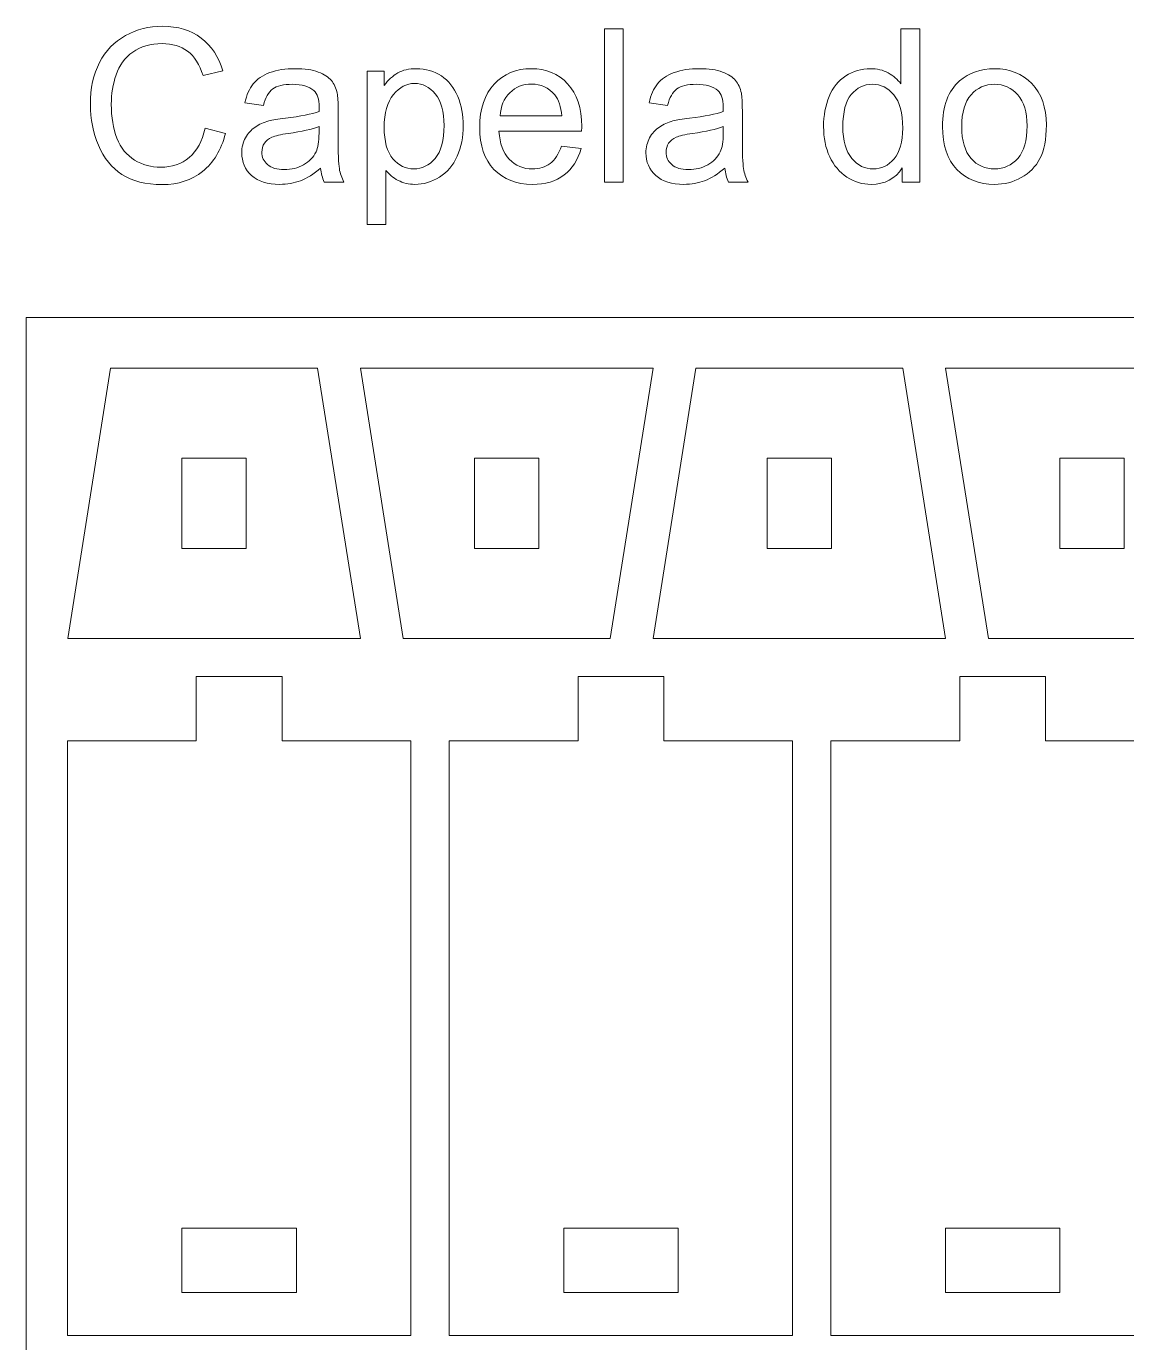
# Model space of a CAD drawing. Header units: millimetres. Extents: x -824 to 903, y -527 to 785.
# Drawn here: x -786.2 to -734.9, y 720.7 to 782 of the extents above; entities that cross this region are included whole.
import ezdxf

# ---------------------------------------------------------------- set-up
doc = ezdxf.new("R2010")
doc.units = ezdxf.units.MM
doc.header["$MEASUREMENT"] = 0
doc.layers.add('Camada 1', color=7, linetype='Continuous')

msp = doc.modelspace()

# ---------------------------------------------------------------- linework, layer by layer
at = {"layer": 'Camada 1', "color": 1, "lineweight": 9}
for points, knots in [([(-777.83, 777.2934), (-777.83, 777.2934), (-776.8837, 777.0544), (-776.8837, 777.0544), (-776.8837, 777.0544), (-777.0813, 776.2791), (-777.4366, 775.6897), (-777.9495, 775.283), (-777.9495, 775.283), (-778.4625, 774.8763), (-779.0901, 774.6721), (-779.8321, 774.6721), (-779.8321, 774.6721), (-780.5991, 774.6721), (-781.2233, 774.8281), (-781.7048, 775.1419), (-781.7048, 775.1419), (-782.1862, 775.454), (-782.5514, 775.9072), (-782.8021, 776.4999), (-782.8021, 776.4999), (-783.0528, 777.0942), (-783.179, 777.73), (-783.179, 778.4107), (-783.179, 778.4107), (-783.179, 779.1528), (-783.0378, 779.8002), (-782.754, 780.353), (-782.754, 780.353), (-782.4701, 780.9059), (-782.0667, 781.3259), (-781.5437, 781.6131), (-781.5437, 781.6131), (-781.0208, 781.9003), (-780.4447, 782.0431), (-779.8172, 782.0431), (-779.8172, 782.0431), (-779.1033, 782.0431), (-778.504, 781.8621), (-778.0193, 781.4985), (-778.0193, 781.4985), (-777.5328, 781.135), (-777.1942, 780.6253), (-777.0033, 779.9679), (-777.0033, 779.9679), (-777.0033, 779.9679), (-777.9296, 779.7488), (-777.9296, 779.7488), (-777.9296, 779.7488), (-778.094, 780.2667), (-778.3347, 780.6452), (-778.6485, 780.881), (-778.6485, 780.881), (-778.9622, 781.1184), (-779.3573, 781.2362), (-779.8338, 781.2362), (-779.8338, 781.2362), (-780.38, 781.2362), (-780.8382, 781.1051), (-781.2051, 780.8428), (-781.2051, 780.8428), (-781.572, 780.5805), (-781.8309, 780.2269), (-781.9787, 779.7853), (-781.9787, 779.7853), (-782.1281, 779.342), (-782.2028, 778.8855), (-782.2028, 778.4157), (-782.2028, 778.4157), (-782.2028, 777.8097), (-782.1148, 777.2801), (-781.9388, 776.8286), (-781.9388, 776.8286), (-781.7629, 776.3754), (-781.4889, 776.0384), (-781.1171, 775.8142), (-781.1171, 775.8142), (-780.7452, 775.5901), (-780.3435, 775.4789), (-779.9102, 775.4789), (-779.9102, 775.4789), (-779.3822, 775.4789), (-778.9373, 775.6316), (-778.5721, 775.9354), (-778.5721, 775.9354), (-778.2069, 776.2409), (-777.9595, 776.6925), (-777.83, 777.2934)], [0, 0, 0, 0, 0.0434783, 0.0434783, 0.0434783, 0.0434783, 0.0869565, 0.0869565, 0.0869565, 0.0869565, 0.1304348, 0.1304348, 0.1304348, 0.1304348, 0.173913, 0.173913, 0.173913, 0.173913, 0.2173913, 0.2173913, 0.2173913, 0.2173913, 0.2608696, 0.2608696, 0.2608696, 0.2608696, 0.3043478, 0.3043478, 0.3043478, 0.3043478, 0.3478261, 0.3478261, 0.3478261, 0.3478261, 0.3913043, 0.3913043, 0.3913043, 0.3913043, 0.4347826, 0.4347826, 0.4347826, 0.4347826, 0.4782609, 0.4782609, 0.4782609, 0.4782609, 0.5217391, 0.5217391, 0.5217391, 0.5217391, 0.5652174, 0.5652174, 0.5652174, 0.5652174, 0.6086957, 0.6086957, 0.6086957, 0.6086957, 0.6521739, 0.6521739, 0.6521739, 0.6521739, 0.6956522, 0.6956522, 0.6956522, 0.6956522, 0.7391304, 0.7391304, 0.7391304, 0.7391304, 0.7826087, 0.7826087, 0.7826087, 0.7826087, 0.826087, 0.826087, 0.826087, 0.826087, 0.8695652, 0.8695652, 0.8695652, 0.8695652, 0.9130435, 0.9130435, 0.9130435, 0.9130435, 1, 1, 1, 1]), ([(-759.2264, 774.7916), (-759.2264, 774.7916), (-759.2264, 781.9235), (-759.2264, 781.9235), (-759.2264, 781.9235), (-759.2264, 781.9235), (-758.3499, 781.9235), (-758.3499, 781.9235), (-758.3499, 781.9235), (-758.3499, 781.9235), (-758.3499, 774.7916), (-758.3499, 774.7916), (-758.3499, 774.7916), (-758.3499, 774.7916), (-759.2264, 774.7916), (-759.2264, 774.7916)], [0, 0, 0, 0, 0.2, 0.2, 0.2, 0.2, 0.4, 0.4, 0.4, 0.4, 0.6, 0.6, 0.6, 0.6, 1, 1, 1, 1]), ([(-745.3493, 774.7916), (-745.3493, 774.7916), (-745.3493, 775.4474), (-745.3493, 775.4474), (-745.3493, 775.4474), (-745.6764, 774.9377), (-746.1578, 774.682), (-746.7936, 774.682), (-746.7936, 774.682), (-747.2053, 774.682), (-747.5839, 774.7949), (-747.9275, 775.0224), (-747.9275, 775.0224), (-748.2728, 775.2481), (-748.5401, 775.5652), (-748.731, 775.9703), (-748.731, 775.9703), (-748.9203, 776.377), (-749.0149, 776.8435), (-749.0149, 777.3714), (-749.0149, 777.3714), (-749.0149, 777.8861), (-748.9286, 778.3526), (-748.7576, 778.7726), (-748.7576, 778.7726), (-748.5849, 779.191), (-748.3276, 779.513), (-747.984, 779.7355), (-747.984, 779.7355), (-747.642, 779.9596), (-747.2568, 780.0708), (-746.8335, 780.0708), (-746.8335, 780.0708), (-746.5214, 780.0708), (-746.2441, 780.0044), (-746.0018, 779.8733), (-746.0018, 779.8733), (-745.7594, 779.7421), (-745.5618, 779.5695), (-745.4091, 779.3586), (-745.4091, 779.3586), (-745.4091, 779.3586), (-745.4091, 781.9235), (-745.4091, 781.9235), (-745.4091, 781.9235), (-745.4091, 781.9235), (-744.5325, 781.9235), (-744.5325, 781.9235), (-744.5325, 781.9235), (-744.5325, 781.9235), (-744.5325, 774.7916), (-744.5325, 774.7916), (-744.5325, 774.7916), (-744.5325, 774.7916), (-745.3493, 774.7916), (-745.3493, 774.7916)], [0, 0, 0, 0, 0.0666667, 0.0666667, 0.0666667, 0.0666667, 0.1333333, 0.1333333, 0.1333333, 0.1333333, 0.2, 0.2, 0.2, 0.2, 0.2666667, 0.2666667, 0.2666667, 0.2666667, 0.3333333, 0.3333333, 0.3333333, 0.3333333, 0.4, 0.4, 0.4, 0.4, 0.4666667, 0.4666667, 0.4666667, 0.4666667, 0.5333333, 0.5333333, 0.5333333, 0.5333333, 0.6, 0.6, 0.6, 0.6, 0.6666667, 0.6666667, 0.6666667, 0.6666667, 0.7333333, 0.7333333, 0.7333333, 0.7333333, 0.8, 0.8, 0.8, 0.8, 0.8666667, 0.8666667, 0.8666667, 0.8666667, 1, 1, 1, 1]), ([(-772.4495, 775.4391), (-772.7749, 775.1618), (-773.0886, 774.9676), (-773.3891, 774.853), (-773.3891, 774.853), (-773.6896, 774.7385), (-774.0117, 774.682), (-774.357, 774.682), (-774.357, 774.682), (-774.9247, 774.682), (-775.3613, 774.8198), (-775.6668, 775.0971), (-775.6668, 775.0971), (-775.9723, 775.3726), (-776.125, 775.7263), (-776.125, 776.1562), (-776.125, 776.1562), (-776.125, 776.4086), (-776.0669, 776.6393), (-775.9524, 776.8485), (-775.9524, 776.8485), (-775.8361, 777.0577), (-775.6851, 777.2237), (-775.4991, 777.3499), (-775.4991, 777.3499), (-775.3115, 777.476), (-775.1024, 777.5723), (-774.8683, 777.6371), (-774.8683, 777.6371), (-774.6956, 777.6819), (-774.435, 777.7251), (-774.088, 777.7682), (-774.088, 777.7682), (-773.3808, 777.8512), (-772.8579, 777.9525), (-772.5242, 778.0687), (-772.5242, 778.0687), (-772.5209, 778.1882), (-772.5192, 778.2646), (-772.5192, 778.2961), (-772.5192, 778.2961), (-772.5192, 778.6514), (-772.6022, 778.9021), (-772.7682, 779.0482), (-772.7682, 779.0482), (-772.9923, 779.2457), (-773.326, 779.3437), (-773.7676, 779.3437), (-773.7676, 779.3437), (-774.181, 779.3437), (-774.4865, 779.2706), (-774.6824, 779.1262), (-774.6824, 779.1262), (-774.8799, 778.9818), (-775.0243, 778.7261), (-775.119, 778.3576), (-775.119, 778.3576), (-775.119, 778.3576), (-775.9756, 778.4771), (-775.9756, 778.4771), (-775.9756, 778.4771), (-775.8976, 778.844), (-775.7697, 779.1411), (-775.5904, 779.3669), (-775.5904, 779.3669), (-775.4112, 779.5927), (-775.1522, 779.7654), (-774.8135, 779.8882), (-774.8135, 779.8882), (-774.4765, 780.0094), (-774.083, 780.0708), (-773.6381, 780.0708), (-773.6381, 780.0708), (-773.1965, 780.0708), (-772.8363, 780.0194), (-772.559, 779.9148), (-772.559, 779.9148), (-772.2835, 779.8102), (-772.0793, 779.6807), (-771.9498, 779.523), (-771.9498, 779.523), (-771.8203, 779.3653), (-771.729, 779.1661), (-771.6759, 778.9253), (-771.6759, 778.9253), (-771.6476, 778.7759), (-771.6327, 778.507), (-771.6327, 778.1202), (-771.6327, 778.1202), (-771.6327, 778.1202), (-771.6327, 776.9581), (-771.6327, 776.9581), (-771.6327, 776.9581), (-771.6327, 776.1463), (-771.6144, 775.6333), (-771.5779, 775.4158), (-771.5779, 775.4158), (-771.543, 775.1983), (-771.47, 774.9908), (-771.3637, 774.7916), (-771.3637, 774.7916), (-771.3637, 774.7916), (-772.2801, 774.7916), (-772.2801, 774.7916), (-772.2801, 774.7916), (-772.3681, 774.9759), (-772.4246, 775.1917), (-772.4495, 775.4391)], [0, 0, 0, 0, 0.0357143, 0.0357143, 0.0357143, 0.0357143, 0.0714286, 0.0714286, 0.0714286, 0.0714286, 0.1071429, 0.1071429, 0.1071429, 0.1071429, 0.1428571, 0.1428571, 0.1428571, 0.1428571, 0.1785714, 0.1785714, 0.1785714, 0.1785714, 0.2142857, 0.2142857, 0.2142857, 0.2142857, 0.25, 0.25, 0.25, 0.25, 0.2857143, 0.2857143, 0.2857143, 0.2857143, 0.3214286, 0.3214286, 0.3214286, 0.3214286, 0.3571429, 0.3571429, 0.3571429, 0.3571429, 0.3928571, 0.3928571, 0.3928571, 0.3928571, 0.4285714, 0.4285714, 0.4285714, 0.4285714, 0.4642857, 0.4642857, 0.4642857, 0.4642857, 0.5, 0.5, 0.5, 0.5, 0.5357143, 0.5357143, 0.5357143, 0.5357143, 0.5714286, 0.5714286, 0.5714286, 0.5714286, 0.6071429, 0.6071429, 0.6071429, 0.6071429, 0.6428571, 0.6428571, 0.6428571, 0.6428571, 0.6785714, 0.6785714, 0.6785714, 0.6785714, 0.7142857, 0.7142857, 0.7142857, 0.7142857, 0.75, 0.75, 0.75, 0.75, 0.7857143, 0.7857143, 0.7857143, 0.7857143, 0.8214286, 0.8214286, 0.8214286, 0.8214286, 0.8571429, 0.8571429, 0.8571429, 0.8571429, 0.8928571, 0.8928571, 0.8928571, 0.8928571, 0.9285714, 0.9285714, 0.9285714, 0.9285714, 1, 1, 1, 1]), ([(-770.2863, 772.8094), (-770.2863, 772.8094), (-770.2863, 779.9613), (-770.2863, 779.9613), (-770.2863, 779.9613), (-770.2863, 779.9613), (-769.4894, 779.9613), (-769.4894, 779.9613), (-769.4894, 779.9613), (-769.4894, 779.9613), (-769.4894, 779.2823), (-769.4894, 779.2823), (-769.4894, 779.2823), (-769.3018, 779.5446), (-769.0893, 779.7421), (-768.8519, 779.8733), (-768.8519, 779.8733), (-768.6162, 780.0044), (-768.329, 780.0708), (-767.992, 780.0708), (-767.992, 780.0708), (-767.5504, 780.0708), (-767.1619, 779.9579), (-766.8249, 779.7305), (-766.8249, 779.7305), (-766.4879, 779.5047), (-766.2339, 779.1843), (-766.0612, 778.7726), (-766.0612, 778.7726), (-765.8903, 778.3592), (-765.8039, 777.9077), (-765.8039, 777.4146), (-765.8039, 777.4146), (-765.8039, 776.8883), (-765.8986, 776.4136), (-766.0878, 775.9902), (-766.0878, 775.9902), (-766.2771, 775.5685), (-766.5526, 775.2448), (-766.9146, 775.019), (-766.9146, 775.019), (-767.2748, 774.7949), (-767.655, 774.682), (-768.0534, 774.682), (-768.0534, 774.682), (-768.3456, 774.682), (-768.6079, 774.7435), (-768.8387, 774.8663), (-768.8387, 774.8663), (-769.0711, 774.9892), (-769.2603, 775.1435), (-769.4097, 775.3311), (-769.4097, 775.3311), (-769.4097, 775.3311), (-769.4097, 772.8094), (-769.4097, 772.8094), (-769.4097, 772.8094), (-769.4097, 772.8094), (-770.2863, 772.8094), (-770.2863, 772.8094)], [0, 0, 0, 0, 0.0625, 0.0625, 0.0625, 0.0625, 0.125, 0.125, 0.125, 0.125, 0.1875, 0.1875, 0.1875, 0.1875, 0.25, 0.25, 0.25, 0.25, 0.3125, 0.3125, 0.3125, 0.3125, 0.375, 0.375, 0.375, 0.375, 0.4375, 0.4375, 0.4375, 0.4375, 0.5, 0.5, 0.5, 0.5, 0.5625, 0.5625, 0.5625, 0.5625, 0.625, 0.625, 0.625, 0.625, 0.6875, 0.6875, 0.6875, 0.6875, 0.75, 0.75, 0.75, 0.75, 0.8125, 0.8125, 0.8125, 0.8125, 0.875, 0.875, 0.875, 0.875, 1, 1, 1, 1]), ([(-761.2203, 776.465), (-761.2203, 776.465), (-760.3138, 776.3455), (-760.3138, 776.3455), (-760.3138, 776.3455), (-760.4549, 775.8192), (-760.7189, 775.4092), (-761.1041, 775.1186), (-761.1041, 775.1186), (-761.4892, 774.8281), (-761.9806, 774.682), (-762.5799, 774.682), (-762.5799, 774.682), (-763.3336, 774.682), (-763.9313, 774.9144), (-764.3729, 775.3793), (-764.3729, 775.3793), (-764.8145, 775.8425), (-765.0353, 776.4949), (-765.0353, 777.3333), (-765.0353, 777.3333), (-765.0353, 778.1999), (-764.8128, 778.8739), (-764.3662, 779.352), (-764.3662, 779.352), (-763.9196, 779.8318), (-763.3403, 780.0708), (-762.6281, 780.0708), (-762.6281, 780.0708), (-761.9391, 780.0708), (-761.3763, 779.8367), (-760.9397, 779.3669), (-760.9397, 779.3669), (-760.5031, 778.8971), (-760.2839, 778.2364), (-760.2839, 777.3847), (-760.2839, 777.3847), (-760.2839, 777.3333), (-760.2856, 777.2552), (-760.2889, 777.1523), (-760.2889, 777.1523), (-760.2889, 777.1523), (-764.1388, 777.1523), (-764.1388, 777.1523), (-764.1388, 777.1523), (-764.1056, 776.5862), (-763.9462, 776.1512), (-763.6573, 775.8508), (-763.6573, 775.8508), (-763.3701, 775.5503), (-763.0099, 775.3992), (-762.5799, 775.3992), (-762.5799, 775.3992), (-762.2595, 775.3992), (-761.9856, 775.4839), (-761.7598, 775.6532), (-761.7598, 775.6532), (-761.5324, 775.8225), (-761.3531, 776.0931), (-761.2203, 776.465)], [0, 0, 0, 0, 0.0625, 0.0625, 0.0625, 0.0625, 0.125, 0.125, 0.125, 0.125, 0.1875, 0.1875, 0.1875, 0.1875, 0.25, 0.25, 0.25, 0.25, 0.3125, 0.3125, 0.3125, 0.3125, 0.375, 0.375, 0.375, 0.375, 0.4375, 0.4375, 0.4375, 0.4375, 0.5, 0.5, 0.5, 0.5, 0.5625, 0.5625, 0.5625, 0.5625, 0.625, 0.625, 0.625, 0.625, 0.6875, 0.6875, 0.6875, 0.6875, 0.75, 0.75, 0.75, 0.75, 0.8125, 0.8125, 0.8125, 0.8125, 0.875, 0.875, 0.875, 0.875, 1, 1, 1, 1]), ([(-753.6168, 775.4391), (-753.9422, 775.1618), (-754.2559, 774.9676), (-754.5564, 774.853), (-754.5564, 774.853), (-754.8569, 774.7385), (-755.179, 774.682), (-755.5243, 774.682), (-755.5243, 774.682), (-756.092, 774.682), (-756.5286, 774.8198), (-756.8341, 775.0971), (-756.8341, 775.0971), (-757.1396, 775.3726), (-757.2923, 775.7263), (-757.2923, 776.1562), (-757.2923, 776.1562), (-757.2923, 776.4086), (-757.2342, 776.6393), (-757.1197, 776.8485), (-757.1197, 776.8485), (-757.0034, 777.0577), (-756.8524, 777.2237), (-756.6664, 777.3499), (-756.6664, 777.3499), (-756.4788, 777.476), (-756.2697, 777.5723), (-756.0356, 777.6371), (-756.0356, 777.6371), (-755.8629, 777.6819), (-755.6023, 777.7251), (-755.2553, 777.7682), (-755.2553, 777.7682), (-754.5481, 777.8512), (-754.0252, 777.9525), (-753.6915, 778.0687), (-753.6915, 778.0687), (-753.6882, 778.1882), (-753.6865, 778.2646), (-753.6865, 778.2961), (-753.6865, 778.2961), (-753.6865, 778.6514), (-753.7695, 778.9021), (-753.9355, 779.0482), (-753.9355, 779.0482), (-754.1596, 779.2457), (-754.4933, 779.3437), (-754.9349, 779.3437), (-754.9349, 779.3437), (-755.3483, 779.3437), (-755.6538, 779.2706), (-755.8497, 779.1262), (-755.8497, 779.1262), (-756.0472, 778.9818), (-756.1916, 778.7261), (-756.2863, 778.3576), (-756.2863, 778.3576), (-756.2863, 778.3576), (-757.1429, 778.4771), (-757.1429, 778.4771), (-757.1429, 778.4771), (-757.0649, 778.844), (-756.937, 779.1411), (-756.7577, 779.3669), (-756.7577, 779.3669), (-756.5785, 779.5927), (-756.3195, 779.7654), (-755.9808, 779.8882), (-755.9808, 779.8882), (-755.6438, 780.0094), (-755.2503, 780.0708), (-754.8054, 780.0708), (-754.8054, 780.0708), (-754.3638, 780.0708), (-754.0036, 780.0194), (-753.7263, 779.9148), (-753.7263, 779.9148), (-753.4508, 779.8102), (-753.2466, 779.6807), (-753.1171, 779.523), (-753.1171, 779.523), (-752.9876, 779.3653), (-752.8963, 779.1661), (-752.8432, 778.9253), (-752.8432, 778.9253), (-752.8149, 778.7759), (-752.8, 778.507), (-752.8, 778.1202), (-752.8, 778.1202), (-752.8, 778.1202), (-752.8, 776.9581), (-752.8, 776.9581), (-752.8, 776.9581), (-752.8, 776.1463), (-752.7817, 775.6333), (-752.7452, 775.4158), (-752.7452, 775.4158), (-752.7103, 775.1983), (-752.6373, 774.9908), (-752.531, 774.7916), (-752.531, 774.7916), (-752.531, 774.7916), (-753.4474, 774.7916), (-753.4474, 774.7916), (-753.4474, 774.7916), (-753.5354, 774.9759), (-753.5919, 775.1917), (-753.6168, 775.4391)], [0, 0, 0, 0, 0.0357143, 0.0357143, 0.0357143, 0.0357143, 0.0714286, 0.0714286, 0.0714286, 0.0714286, 0.1071429, 0.1071429, 0.1071429, 0.1071429, 0.1428571, 0.1428571, 0.1428571, 0.1428571, 0.1785714, 0.1785714, 0.1785714, 0.1785714, 0.2142857, 0.2142857, 0.2142857, 0.2142857, 0.25, 0.25, 0.25, 0.25, 0.2857143, 0.2857143, 0.2857143, 0.2857143, 0.3214286, 0.3214286, 0.3214286, 0.3214286, 0.3571429, 0.3571429, 0.3571429, 0.3571429, 0.3928571, 0.3928571, 0.3928571, 0.3928571, 0.4285714, 0.4285714, 0.4285714, 0.4285714, 0.4642857, 0.4642857, 0.4642857, 0.4642857, 0.5, 0.5, 0.5, 0.5, 0.5357143, 0.5357143, 0.5357143, 0.5357143, 0.5714286, 0.5714286, 0.5714286, 0.5714286, 0.6071429, 0.6071429, 0.6071429, 0.6071429, 0.6428571, 0.6428571, 0.6428571, 0.6428571, 0.6785714, 0.6785714, 0.6785714, 0.6785714, 0.7142857, 0.7142857, 0.7142857, 0.7142857, 0.75, 0.75, 0.75, 0.75, 0.7857143, 0.7857143, 0.7857143, 0.7857143, 0.8214286, 0.8214286, 0.8214286, 0.8214286, 0.8571429, 0.8571429, 0.8571429, 0.8571429, 0.8928571, 0.8928571, 0.8928571, 0.8928571, 0.9285714, 0.9285714, 0.9285714, 0.9285714, 1, 1, 1, 1]), ([(-743.475, 777.3764), (-743.475, 778.331), (-743.2094, 779.0382), (-742.6765, 779.4981), (-742.6765, 779.4981), (-742.2332, 779.8799), (-741.6904, 780.0708), (-741.0512, 780.0708), (-741.0512, 780.0708), (-740.3423, 780.0708), (-739.7613, 779.8384), (-739.3097, 779.3736), (-739.3097, 779.3736), (-738.8598, 778.9104), (-738.634, 778.2679), (-738.634, 777.4495), (-738.634, 777.4495), (-738.634, 776.7854), (-738.7337, 776.2641), (-738.9329, 775.884), (-738.9329, 775.884), (-739.1321, 775.5038), (-739.4226, 775.2083), (-739.8044, 774.9975), (-739.8044, 774.9975), (-740.1846, 774.7866), (-740.6013, 774.682), (-741.0512, 774.682), (-741.0512, 774.682), (-741.775, 774.682), (-742.3594, 774.9128), (-742.806, 775.376), (-742.806, 775.376), (-743.2525, 775.8391), (-743.475, 776.5065), (-743.475, 777.3764)], [0, 0, 0, 0, 0.1, 0.1, 0.1, 0.1, 0.2, 0.2, 0.2, 0.2, 0.3, 0.3, 0.3, 0.3, 0.4, 0.4, 0.4, 0.4, 0.5, 0.5, 0.5, 0.5, 0.6, 0.6, 0.6, 0.6, 0.7, 0.7, 0.7, 0.7, 0.8, 0.8, 0.8, 0.8, 1, 1, 1, 1]), ([(-769.4894, 777.3449), (-769.4894, 776.6825), (-769.355, 776.1928), (-769.0877, 775.8757), (-769.0877, 775.8757), (-768.8187, 775.5586), (-768.4933, 775.3992), (-768.1115, 775.3992), (-768.1115, 775.3992), (-767.723, 775.3992), (-767.391, 775.5636), (-767.1154, 775.8923), (-767.1154, 775.8923), (-766.8382, 776.221), (-766.7004, 776.729), (-766.7004, 777.4179), (-766.7004, 777.4179), (-766.7004, 778.0753), (-766.8349, 778.5667), (-767.1055, 778.8938), (-767.1055, 778.8938), (-767.3761, 779.2208), (-767.6981, 779.3835), (-768.0733, 779.3835), (-768.0733, 779.3835), (-768.4452, 779.3835), (-768.7739, 779.2092), (-769.0594, 778.8622), (-769.0594, 778.8622), (-769.3467, 778.5136), (-769.4894, 778.0089), (-769.4894, 777.3449)], [0, 0, 0, 0, 0.1111111, 0.1111111, 0.1111111, 0.1111111, 0.2222222, 0.2222222, 0.2222222, 0.2222222, 0.3333333, 0.3333333, 0.3333333, 0.3333333, 0.4444444, 0.4444444, 0.4444444, 0.4444444, 0.5555556, 0.5555556, 0.5555556, 0.5555556, 0.6666667, 0.6666667, 0.6666667, 0.6666667, 0.7777778, 0.7777778, 0.7777778, 0.7777778, 1, 1, 1, 1]), ([(-764.089, 777.8695), (-764.089, 777.8695), (-761.2103, 777.8695), (-761.2103, 777.8695), (-761.2103, 777.8695), (-761.2485, 778.3044), (-761.3597, 778.6298), (-761.5407, 778.8473), (-761.5407, 778.8473), (-761.8179, 779.1843), (-762.1798, 779.3536), (-762.6231, 779.3536), (-762.6231, 779.3536), (-763.0248, 779.3536), (-763.3618, 779.2192), (-763.6358, 778.9502), (-763.6358, 778.9502), (-763.908, 778.6813), (-764.0591, 778.321), (-764.089, 777.8695)], [0, 0, 0, 0, 0.1666667, 0.1666667, 0.1666667, 0.1666667, 0.3333333, 0.3333333, 0.3333333, 0.3333333, 0.5, 0.5, 0.5, 0.5, 0.6666667, 0.6666667, 0.6666667, 0.6666667, 1, 1, 1, 1]), ([(-748.1184, 777.3698), (-748.1184, 776.7091), (-747.979, 776.216), (-747.6984, 775.8889), (-747.6984, 775.8889), (-747.4195, 775.5619), (-747.0891, 775.3992), (-746.709, 775.3992), (-746.709, 775.3992), (-746.3255, 775.3992), (-746.0001, 775.5553), (-745.7311, 775.8674), (-745.7311, 775.8674), (-745.4639, 776.1795), (-745.3294, 776.6559), (-745.3294, 777.2967), (-745.3294, 777.2967), (-745.3294, 778.0006), (-745.4655, 778.5186), (-745.7395, 778.849), (-745.7395, 778.849), (-746.0117, 779.1793), (-746.3487, 779.3437), (-746.7488, 779.3437), (-746.7488, 779.3437), (-747.1389, 779.3437), (-747.4643, 779.186), (-747.7266, 778.8689), (-747.7266, 778.8689), (-747.9873, 778.5518), (-748.1184, 778.0521), (-748.1184, 777.3698)], [0, 0, 0, 0, 0.1111111, 0.1111111, 0.1111111, 0.1111111, 0.2222222, 0.2222222, 0.2222222, 0.2222222, 0.3333333, 0.3333333, 0.3333333, 0.3333333, 0.4444444, 0.4444444, 0.4444444, 0.4444444, 0.5555556, 0.5555556, 0.5555556, 0.5555556, 0.6666667, 0.6666667, 0.6666667, 0.6666667, 0.7777778, 0.7777778, 0.7777778, 0.7777778, 1, 1, 1, 1]), ([(-742.5785, 777.3748), (-742.5785, 776.714), (-742.4341, 776.2193), (-742.1452, 775.8923), (-742.1452, 775.8923), (-741.8547, 775.5636), (-741.4911, 775.3992), (-741.0512, 775.3992), (-741.0512, 775.3992), (-740.6162, 775.3992), (-740.2543, 775.5636), (-739.9638, 775.8939), (-739.9638, 775.8939), (-739.6749, 776.2243), (-739.5305, 776.7273), (-739.5305, 777.403), (-739.5305, 777.403), (-739.5305, 778.0405), (-739.6766, 778.5236), (-739.9671, 778.8506), (-739.9671, 778.8506), (-740.2577, 779.1793), (-740.6196, 779.3437), (-741.0512, 779.3437), (-741.0512, 779.3437), (-741.4911, 779.3437), (-741.8547, 779.181), (-742.1452, 778.8539), (-742.1452, 778.8539), (-742.4341, 778.5269), (-742.5785, 778.0338), (-742.5785, 777.3748)], [0, 0, 0, 0, 0.1111111, 0.1111111, 0.1111111, 0.1111111, 0.2222222, 0.2222222, 0.2222222, 0.2222222, 0.3333333, 0.3333333, 0.3333333, 0.3333333, 0.4444444, 0.4444444, 0.4444444, 0.4444444, 0.5555556, 0.5555556, 0.5555556, 0.5555556, 0.6666667, 0.6666667, 0.6666667, 0.6666667, 0.7777778, 0.7777778, 0.7777778, 0.7777778, 1, 1, 1, 1]), ([(-772.5192, 777.3814), (-772.8379, 777.2519), (-773.3161, 777.1423), (-773.9536, 777.0527), (-773.9536, 777.0527), (-774.3155, 777.0012), (-774.5711, 776.9431), (-774.7205, 776.8784), (-774.7205, 776.8784), (-774.87, 776.8136), (-774.9845, 776.719), (-775.0658, 776.5962), (-775.0658, 776.5962), (-775.1472, 776.4717), (-775.1887, 776.3339), (-775.1887, 776.1811), (-775.1887, 776.1811), (-775.1887, 775.9504), (-775.1007, 775.7561), (-774.9231, 775.6017), (-774.9231, 775.6017), (-774.7454, 775.4474), (-774.4865, 775.3693), (-774.1461, 775.3693), (-774.1461, 775.3693), (-773.8091, 775.3693), (-773.5086, 775.4424), (-773.2447, 775.5901), (-773.2447, 775.5901), (-772.9824, 775.7362), (-772.7881, 775.9371), (-772.6653, 776.1911), (-772.6653, 776.1911), (-772.5707, 776.3886), (-772.5242, 776.6792), (-772.5242, 777.0627), (-772.5242, 777.0627), (-772.5242, 777.0627), (-772.5192, 777.3814), (-772.5192, 777.3814)], [0, 0, 0, 0, 0.0909091, 0.0909091, 0.0909091, 0.0909091, 0.1818182, 0.1818182, 0.1818182, 0.1818182, 0.2727273, 0.2727273, 0.2727273, 0.2727273, 0.3636364, 0.3636364, 0.3636364, 0.3636364, 0.4545455, 0.4545455, 0.4545455, 0.4545455, 0.5454545, 0.5454545, 0.5454545, 0.5454545, 0.6363636, 0.6363636, 0.6363636, 0.6363636, 0.7272727, 0.7272727, 0.7272727, 0.7272727, 0.8181818, 0.8181818, 0.8181818, 0.8181818, 1, 1, 1, 1]), ([(-753.6865, 777.3814), (-754.0052, 777.2519), (-754.4834, 777.1423), (-755.1209, 777.0527), (-755.1209, 777.0527), (-755.4828, 777.0012), (-755.7384, 776.9431), (-755.8878, 776.8784), (-755.8878, 776.8784), (-756.0373, 776.8136), (-756.1518, 776.719), (-756.2331, 776.5962), (-756.2331, 776.5962), (-756.3145, 776.4717), (-756.356, 776.3339), (-756.356, 776.1811), (-756.356, 776.1811), (-756.356, 775.9504), (-756.268, 775.7561), (-756.0904, 775.6017), (-756.0904, 775.6017), (-755.9127, 775.4474), (-755.6538, 775.3693), (-755.3134, 775.3693), (-755.3134, 775.3693), (-754.9764, 775.3693), (-754.6759, 775.4424), (-754.412, 775.5901), (-754.412, 775.5901), (-754.1497, 775.7362), (-753.9554, 775.9371), (-753.8326, 776.1911), (-753.8326, 776.1911), (-753.738, 776.3886), (-753.6915, 776.6792), (-753.6915, 777.0627), (-753.6915, 777.0627), (-753.6915, 777.0627), (-753.6865, 777.3814), (-753.6865, 777.3814)], [0, 0, 0, 0, 0.0909091, 0.0909091, 0.0909091, 0.0909091, 0.1818182, 0.1818182, 0.1818182, 0.1818182, 0.2727273, 0.2727273, 0.2727273, 0.2727273, 0.3636364, 0.3636364, 0.3636364, 0.3636364, 0.4545455, 0.4545455, 0.4545455, 0.4545455, 0.5454545, 0.5454545, 0.5454545, 0.5454545, 0.6363636, 0.6363636, 0.6363636, 0.6363636, 0.7272727, 0.7272727, 0.7272727, 0.7272727, 0.8181818, 0.8181818, 0.8181818, 0.8181818, 1, 1, 1, 1])]:
    msp.add_open_spline(points, degree=3, knots=knots, dxfattribs=at)
at = {"layer": 'Camada 1', "color": 250, "lineweight": 9}
for points, knots in [([(-786.1629, 642.841), (-786.1629, 642.841), (-683.7403, 642.841), (-683.7403, 642.841), (-683.7403, 642.841), (-683.7403, 642.841), (-683.7403, 768.4775), (-683.7403, 768.4775), (-683.7403, 768.4775), (-683.7403, 768.4775), (-786.1629, 768.4775), (-786.1629, 768.4775), (-786.1629, 768.4775), (-786.1629, 768.4775), (-786.1629, 642.841), (-786.1629, 642.841)], [0, 0, 0, 0, 0.2, 0.2, 0.2, 0.2, 0.4, 0.4, 0.4, 0.4, 0.6, 0.6, 0.6, 0.6, 1, 1, 1, 1]), ([(-770.5969, 753.5279), (-770.5969, 753.5279), (-784.2311, 753.5279), (-784.2311, 753.5279), (-784.2311, 753.5279), (-784.2311, 753.5279), (-782.2345, 766.1243), (-782.2345, 766.1243), (-782.2345, 766.1243), (-782.2345, 766.1243), (-772.5936, 766.1244), (-772.5936, 766.1244), (-772.5936, 766.1244), (-772.5936, 766.1244), (-770.5969, 753.5279), (-770.5969, 753.5279)], [0, 0, 0, 0, 0.2, 0.2, 0.2, 0.2, 0.4, 0.4, 0.4, 0.4, 0.6, 0.6, 0.6, 0.6, 1, 1, 1, 1]), ([(-770.5968, 766.1244), (-770.5968, 766.1244), (-756.9625, 766.1244), (-756.9625, 766.1244), (-756.9625, 766.1244), (-756.9625, 766.1244), (-758.9591, 753.5281), (-758.9591, 753.5281), (-758.9591, 753.5281), (-758.9591, 753.5281), (-768.6001, 753.5279), (-768.6001, 753.5279), (-768.6001, 753.5279), (-768.6001, 753.5279), (-770.5968, 766.1244), (-770.5968, 766.1244)], [0, 0, 0, 0, 0.2, 0.2, 0.2, 0.2, 0.4, 0.4, 0.4, 0.4, 0.6, 0.6, 0.6, 0.6, 1, 1, 1, 1]), ([(-743.3283, 753.5279), (-743.3283, 753.5279), (-756.9625, 753.5279), (-756.9625, 753.5279), (-756.9625, 753.5279), (-756.9625, 753.5279), (-754.966, 766.1243), (-754.966, 766.1243), (-754.966, 766.1243), (-754.966, 766.1243), (-745.325, 766.1244), (-745.325, 766.1244), (-745.325, 766.1244), (-745.325, 766.1244), (-743.3283, 753.5279), (-743.3283, 753.5279)], [0, 0, 0, 0, 0.2, 0.2, 0.2, 0.2, 0.4, 0.4, 0.4, 0.4, 0.6, 0.6, 0.6, 0.6, 1, 1, 1, 1]), ([(-743.3282, 766.1244), (-743.3282, 766.1244), (-729.694, 766.1244), (-729.694, 766.1244), (-729.694, 766.1244), (-729.694, 766.1244), (-731.6905, 753.5281), (-731.6905, 753.5281), (-731.6905, 753.5281), (-731.6905, 753.5281), (-741.3315, 753.5279), (-741.3315, 753.5279), (-741.3315, 753.5279), (-741.3315, 753.5279), (-743.3282, 766.1244), (-743.3282, 766.1244)], [0, 0, 0, 0, 0.2, 0.2, 0.2, 0.2, 0.4, 0.4, 0.4, 0.4, 0.6, 0.6, 0.6, 0.6, 1, 1, 1, 1]), ([(-775.9175, 757.7268), (-775.9175, 757.7268), (-778.9105, 757.7268), (-778.9105, 757.7268), (-778.9105, 757.7268), (-778.9105, 757.7268), (-778.9105, 761.9256), (-778.9105, 761.9256), (-778.9105, 761.9256), (-778.9105, 761.9256), (-775.9175, 761.9256), (-775.9175, 761.9256), (-775.9175, 761.9256), (-775.9175, 761.9256), (-775.9175, 757.7268), (-775.9175, 757.7268)], [0, 0, 0, 0, 0.2, 0.2, 0.2, 0.2, 0.4, 0.4, 0.4, 0.4, 0.6, 0.6, 0.6, 0.6, 1, 1, 1, 1]), ([(-765.2762, 761.9256), (-765.2762, 761.9256), (-762.2831, 761.9256), (-762.2831, 761.9256), (-762.2831, 761.9256), (-762.2831, 761.9256), (-762.2831, 757.7268), (-762.2831, 757.7268), (-762.2831, 757.7268), (-762.2831, 757.7268), (-765.2762, 757.7268), (-765.2762, 757.7268), (-765.2762, 757.7268), (-765.2762, 757.7268), (-765.2762, 761.9256), (-765.2762, 761.9256)], [0, 0, 0, 0, 0.2, 0.2, 0.2, 0.2, 0.4, 0.4, 0.4, 0.4, 0.6, 0.6, 0.6, 0.6, 1, 1, 1, 1]), ([(-748.6489, 757.7268), (-748.6489, 757.7268), (-751.642, 757.7268), (-751.642, 757.7268), (-751.642, 757.7268), (-751.642, 757.7268), (-751.642, 761.9256), (-751.642, 761.9256), (-751.642, 761.9256), (-751.642, 761.9256), (-748.6489, 761.9256), (-748.6489, 761.9256), (-748.6489, 761.9256), (-748.6489, 761.9256), (-748.6489, 757.7268), (-748.6489, 757.7268)], [0, 0, 0, 0, 0.2, 0.2, 0.2, 0.2, 0.4, 0.4, 0.4, 0.4, 0.6, 0.6, 0.6, 0.6, 1, 1, 1, 1]), ([(-738.0076, 761.9256), (-738.0076, 761.9256), (-735.0145, 761.9256), (-735.0145, 761.9256), (-735.0145, 761.9256), (-735.0145, 761.9256), (-735.0145, 757.7268), (-735.0145, 757.7268), (-735.0145, 757.7268), (-735.0145, 757.7268), (-738.0076, 757.7268), (-738.0076, 757.7268), (-738.0076, 757.7268), (-738.0076, 757.7268), (-738.0076, 761.9256), (-738.0076, 761.9256)], [0, 0, 0, 0, 0.2, 0.2, 0.2, 0.2, 0.4, 0.4, 0.4, 0.4, 0.6, 0.6, 0.6, 0.6, 1, 1, 1, 1]), ([(-768.2442, 748.7631), (-768.2442, 748.7631), (-774.2442, 748.7631), (-774.2442, 748.7631), (-774.2442, 748.7631), (-774.2442, 748.7631), (-774.2442, 751.7631), (-774.2442, 751.7631), (-774.2442, 751.7631), (-774.2442, 751.7631), (-778.2443, 751.7632), (-778.2443, 751.7632), (-778.2443, 751.7632), (-778.2443, 751.7632), (-778.2443, 748.7631), (-778.2443, 748.7631), (-778.2443, 748.7631), (-778.2443, 748.7631), (-784.2444, 748.7632), (-784.2444, 748.7632), (-784.2444, 748.7632), (-784.2444, 748.7632), (-784.2445, 721.0628), (-784.2445, 721.0628), (-784.2445, 721.0628), (-784.2445, 721.0628), (-768.2442, 721.0626), (-768.2442, 721.0626), (-768.2442, 721.0626), (-768.2442, 721.0626), (-768.2442, 748.7631), (-768.2442, 748.7631)], [0, 0, 0, 0, 0.1111111, 0.1111111, 0.1111111, 0.1111111, 0.2222222, 0.2222222, 0.2222222, 0.2222222, 0.3333333, 0.3333333, 0.3333333, 0.3333333, 0.4444444, 0.4444444, 0.4444444, 0.4444444, 0.5555556, 0.5555556, 0.5555556, 0.5555556, 0.6666667, 0.6666667, 0.6666667, 0.6666667, 0.7777778, 0.7777778, 0.7777778, 0.7777778, 1, 1, 1, 1]), ([(-750.4565, 748.7631), (-750.4565, 748.7631), (-756.4565, 748.7631), (-756.4565, 748.7631), (-756.4565, 748.7631), (-756.4565, 748.7631), (-756.4565, 751.7631), (-756.4565, 751.7631), (-756.4565, 751.7631), (-756.4565, 751.7631), (-760.4567, 751.7632), (-760.4567, 751.7632), (-760.4567, 751.7632), (-760.4567, 751.7632), (-760.4567, 748.7631), (-760.4567, 748.7631), (-760.4567, 748.7631), (-760.4567, 748.7631), (-766.4568, 748.7632), (-766.4568, 748.7632), (-766.4568, 748.7632), (-766.4568, 748.7632), (-766.4569, 721.0628), (-766.4569, 721.0628), (-766.4569, 721.0628), (-766.4569, 721.0628), (-750.4565, 721.0626), (-750.4565, 721.0626), (-750.4565, 721.0626), (-750.4565, 721.0626), (-750.4565, 748.7631), (-750.4565, 748.7631)], [0, 0, 0, 0, 0.1111111, 0.1111111, 0.1111111, 0.1111111, 0.2222222, 0.2222222, 0.2222222, 0.2222222, 0.3333333, 0.3333333, 0.3333333, 0.3333333, 0.4444444, 0.4444444, 0.4444444, 0.4444444, 0.5555556, 0.5555556, 0.5555556, 0.5555556, 0.6666667, 0.6666667, 0.6666667, 0.6666667, 0.7777778, 0.7777778, 0.7777778, 0.7777778, 1, 1, 1, 1]), ([(-732.6689, 748.7631), (-732.6689, 748.7631), (-738.6689, 748.7631), (-738.6689, 748.7631), (-738.6689, 748.7631), (-738.6689, 748.7631), (-738.6689, 751.7631), (-738.6689, 751.7631), (-738.6689, 751.7631), (-738.6689, 751.7631), (-742.669, 751.7632), (-742.669, 751.7632), (-742.669, 751.7632), (-742.669, 751.7632), (-742.669, 748.7631), (-742.669, 748.7631), (-742.669, 748.7631), (-742.669, 748.7631), (-748.6691, 748.7632), (-748.6691, 748.7632), (-748.6691, 748.7632), (-748.6691, 748.7632), (-748.6693, 721.0628), (-748.6693, 721.0628), (-748.6693, 721.0628), (-748.6693, 721.0628), (-732.6689, 721.0626), (-732.6689, 721.0626), (-732.6689, 721.0626), (-732.6689, 721.0626), (-732.6689, 748.7631), (-732.6689, 748.7631)], [0, 0, 0, 0, 0.1111111, 0.1111111, 0.1111111, 0.1111111, 0.2222222, 0.2222222, 0.2222222, 0.2222222, 0.3333333, 0.3333333, 0.3333333, 0.3333333, 0.4444444, 0.4444444, 0.4444444, 0.4444444, 0.5555556, 0.5555556, 0.5555556, 0.5555556, 0.6666667, 0.6666667, 0.6666667, 0.6666667, 0.7777778, 0.7777778, 0.7777778, 0.7777778, 1, 1, 1, 1]), ([(-778.911, 723.0628), (-778.911, 723.0628), (-773.5777, 723.0628), (-773.5777, 723.0628), (-773.5777, 723.0628), (-773.5777, 723.0628), (-773.5777, 726.0628), (-773.5777, 726.0628), (-773.5777, 726.0628), (-773.5777, 726.0628), (-778.9111, 726.0629), (-778.9111, 726.0629), (-778.9111, 726.0629), (-778.9111, 726.0629), (-778.911, 723.0628), (-778.911, 723.0628)], [0, 0, 0, 0, 0.2, 0.2, 0.2, 0.2, 0.4, 0.4, 0.4, 0.4, 0.6, 0.6, 0.6, 0.6, 1, 1, 1, 1]), ([(-761.1234, 723.0628), (-761.1234, 723.0628), (-755.7901, 723.0628), (-755.7901, 723.0628), (-755.7901, 723.0628), (-755.7901, 723.0628), (-755.7901, 726.0628), (-755.7901, 726.0628), (-755.7901, 726.0628), (-755.7901, 726.0628), (-761.1235, 726.0629), (-761.1235, 726.0629), (-761.1235, 726.0629), (-761.1235, 726.0629), (-761.1234, 723.0628), (-761.1234, 723.0628)], [0, 0, 0, 0, 0.2, 0.2, 0.2, 0.2, 0.4, 0.4, 0.4, 0.4, 0.6, 0.6, 0.6, 0.6, 1, 1, 1, 1]), ([(-743.3357, 723.0628), (-743.3357, 723.0628), (-738.0024, 723.0628), (-738.0024, 723.0628), (-738.0024, 723.0628), (-738.0024, 723.0628), (-738.0024, 726.0628), (-738.0024, 726.0628), (-738.0024, 726.0628), (-738.0024, 726.0628), (-743.3358, 726.0629), (-743.3358, 726.0629), (-743.3358, 726.0629), (-743.3358, 726.0629), (-743.3357, 723.0628), (-743.3357, 723.0628)], [0, 0, 0, 0, 0.2, 0.2, 0.2, 0.2, 0.4, 0.4, 0.4, 0.4, 0.6, 0.6, 0.6, 0.6, 1, 1, 1, 1])]:
    msp.add_open_spline(points, degree=3, knots=knots, dxfattribs=at)

doc.saveas('drawing.dxf')
